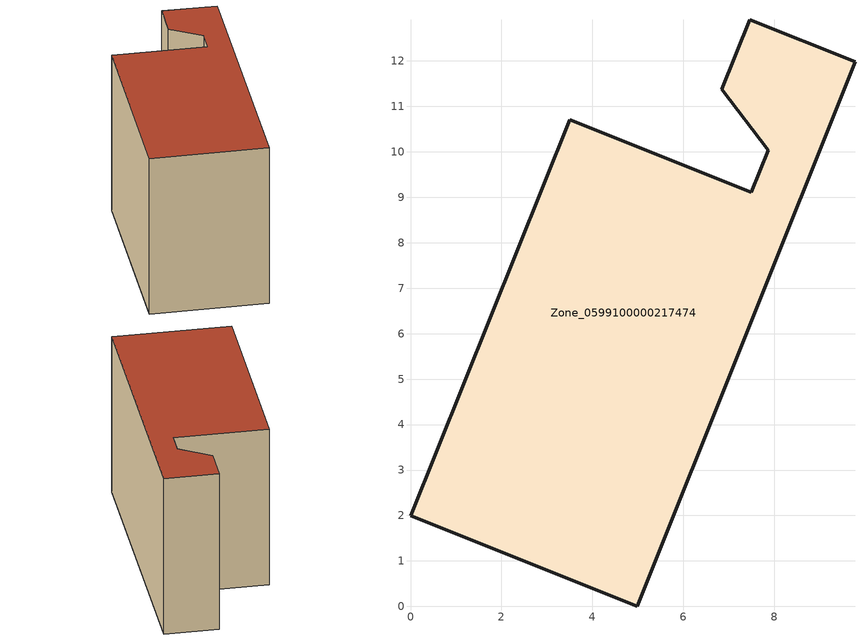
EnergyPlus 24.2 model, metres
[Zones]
Zone_0599100000217474
 floor ground (C_G): 0,1.99 3.5,10.71 7.5,9.11 7.87,10.04 6.85,11.38 7.46,12.91 9.78,11.98 4.99,0 z0.26
 wall outside (C_F): 3.5,10.71 0,1.99 4.99,0 9.78,11.98 7.46,12.91 6.85,11.38 7.87,10.04 7.5,9.11 3.5,10.71 z0.26:8.13
 roof outside (C_R): 6.85,11.38 7.87,10.04 7.5,9.11 3.5,10.71 0,1.99 4.99,0 9.78,11.98 7.46,12.91 z8.13
[BUILDING]
Pand.0599100000217474: North Axis=0; Terrain=City; Loads Convergence Tolerance Value=0.04; Temperature Convergence Tolerance Value=0.4; Solar Distribution=FullExterior; Maximum Number of Warmup Days=25; Minimum Number of Warmup Days=1
[Site:Location]
Rotterdam.The.Hague.AP_ZH_NLD Design_Conditions: Latitude=51.96; Longitude=4.45; Time Zone=1; Elevation=-4.5
[SITE:GROUNDTEMPERATURE:BUILDINGSURFACE]
18, 18, 18, 18, 18, 18, 18, 18, 18, 18, 18, 18
[MATERIAL] Thermal Absorptance=0.9; Solar Absorptance=0.7; Visible Absorptance=0.7
Name | Roughness | Thickness | Conductivity | Density | Specific Heat
G.TI.1975-1991 | MediumSmooth | 0.15 | 0.288461 | 540 | 1210
F.TI.1975-1991 | Rough | 0.3 | 0.230769 | 1920 | 840
R.TI.1975-1991 | MediumRough | 0.2 | 0.153846 | 1500 | 1000
[CONSTRUCTION]
C_G: G.TI.1975-1991
C_F: F.TI.1975-1991
C_R: R.TI.1975-1991
[ZONE]
Zone_0599100000217474: Type=1; Multiplier=1; Ceiling Height=Autocalculate; Volume=Autocalculate; Floor Area=autocalculate; Part of Total Floor Area=Yes
[ZONEINFILTRATION:DESIGNFLOWRATE]
Infil_Zone_0599100000217474: Zone or ZoneList or Space or SpaceList=Zone_0599100000217474; Schedule=AlwaysOn; Design Flow Rate Calculation Method=Flow/Area; Flow Rate per Floor Area=0.003; Constant Term Coefficient=1; Temperature Term Coefficient=0; Velocity Term Coefficient=0; Velocity Squared Term Coefficient=0
[HVACTEMPLATE:ZONE:IDEALLOADSAIRSYSTEM]
Zone_0599100000217474: Maximum Heating Supply Air Temperature=50; Minimum Cooling Supply Air Temperature=13; Maximum Heating Supply Air Humidity Ratio=0.0156; Minimum Cooling Supply Air Humidity Ratio=0.0077; Heating Limit=NoLimit; Cooling Limit=NoLimit; Dehumidification Control Type=ConstantSensibleHeatRatio; Cooling Sensible Heat Ratio=0.7; Dehumidification Setpoint=60; Humidification Control Type=None; Humidification Setpoint=30; Outdoor Air Method=None; Outdoor Air Flow Rate per Person=0.00944; Outdoor Air Flow Rate per Zone Floor Area=0; Outdoor Air Flow Rate per Zone=0; Demand Controlled Ventilation Type=None; Outdoor Air Economizer Type=NoEconomizer; Heat Recovery Type=None; Sensible Heat Recovery Effectiveness=0.7; Latent Heat Recovery Effectiveness=0.65
[ZONECONTROL:THERMOSTAT]
ThermostatControl_Zone_0599100000217474: Zone or ZoneList=Zone_0599100000217474; Control Type Schedule=DualSetpointControlType; Control 1=Thermostat_Zone_0599100000217474; Temperature Difference Between Cutout And Setpoint=0
[THERMOSTATSETPOINT:DUALSETPOINT]
Thermostat_Zone_0599100000217474: Heating Setpoint Temperature Schedule=HeatingSetpoint_Zone_0599100000217474; Cooling Setpoint Temperature Schedule=CoolingSetpoint_Zone_0599100000217474
[SCHEDULE:COMPACT]
HeatingSetpoint_Zone_0599100000217474: Through: 12/31, For: AllDays, Until: 24:00, 21
CoolingSetpoint_Zone_0599100000217474: Through: 12/31, For: AllDays, Until: 24:00, 24
DualSetpointControlType: Through: 12/31, For: AllDays, Until: 24:00, 4
AlwaysOn: Through: 12/31, For: AllDays, Until: 24:00, 1
